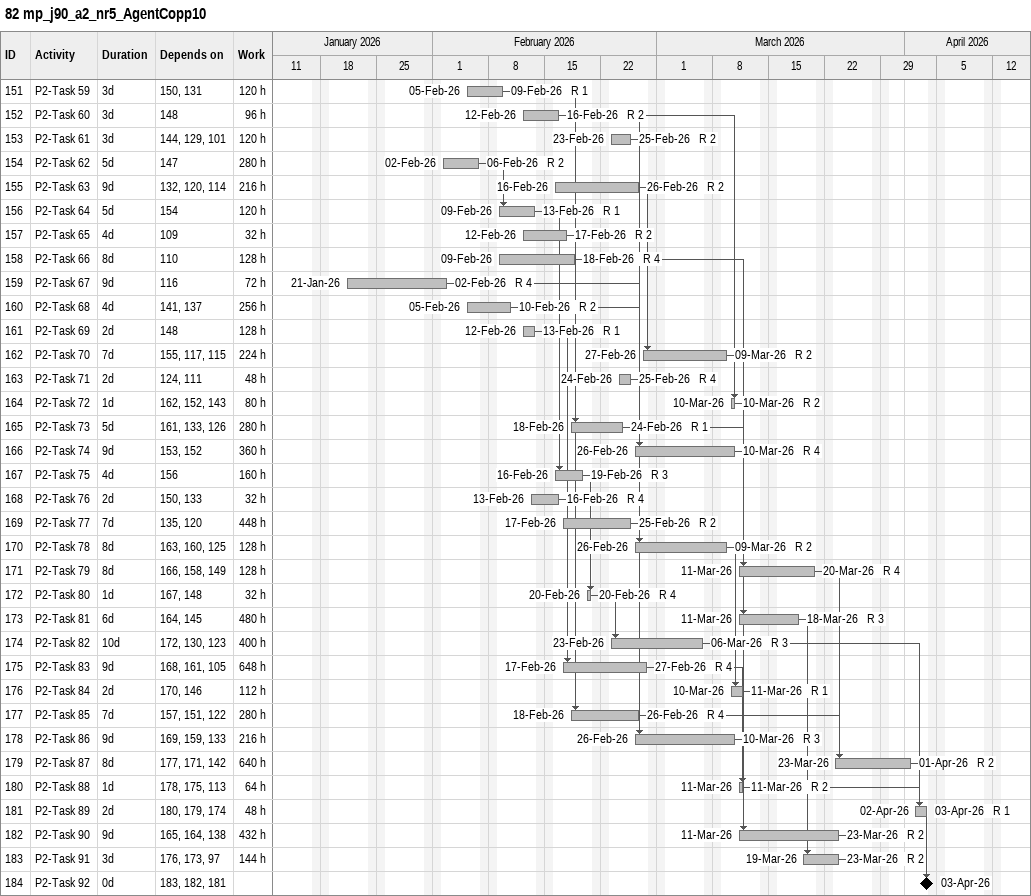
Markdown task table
82 mp_j90_a2_nr5_AgentCopp10

| ID | Task | Duration | Start | Finish | Predecessors | Resources | Work (h) |
|---|---|---|---|---|---|---|---|
| 151 | P2-Task 59 | 3d | 2026-02-05 | 2026-02-09 | 150, 131 | R 1 | 120 |
| 152 | P2-Task 60 | 3d | 2026-02-12 | 2026-02-16 | 148 | R 2 | 96 |
| 153 | P2-Task 61 | 3d | 2026-02-23 | 2026-02-25 | 144, 129, 101 | R 2 | 120 |
| 154 | P2-Task 62 | 5d | 2026-02-02 | 2026-02-06 | 147 | R 2 | 280 |
| 155 | P2-Task 63 | 9d | 2026-02-16 | 2026-02-26 | 132, 120, 114 | R 2 | 216 |
| 156 | P2-Task 64 | 5d | 2026-02-09 | 2026-02-13 | 154 | R 1 | 120 |
| 157 | P2-Task 65 | 4d | 2026-02-12 | 2026-02-17 | 109 | R 2 | 32 |
| 158 | P2-Task 66 | 8d | 2026-02-09 | 2026-02-18 | 110 | R 4 | 128 |
| 159 | P2-Task 67 | 9d | 2026-01-21 | 2026-02-02 | 116 | R 4 | 72 |
| 160 | P2-Task 68 | 4d | 2026-02-05 | 2026-02-10 | 141, 137 | R 2 | 256 |
| 161 | P2-Task 69 | 2d | 2026-02-12 | 2026-02-13 | 148 | R 1 | 128 |
| 162 | P2-Task 70 | 7d | 2026-02-27 | 2026-03-09 | 155, 117, 115 | R 2 | 224 |
| 163 | P2-Task 71 | 2d | 2026-02-24 | 2026-02-25 | 124, 111 | R 4 | 48 |
| 164 | P2-Task 72 | 1d | 2026-03-10 | 2026-03-10 | 162, 152, 143 | R 2 | 80 |
| 165 | P2-Task 73 | 5d | 2026-02-18 | 2026-02-24 | 161, 133, 126 | R 1 | 280 |
| 166 | P2-Task 74 | 9d | 2026-02-26 | 2026-03-10 | 153, 152 | R 4 | 360 |
| 167 | P2-Task 75 | 4d | 2026-02-16 | 2026-02-19 | 156 | R 3 | 160 |
| 168 | P2-Task 76 | 2d | 2026-02-13 | 2026-02-16 | 150, 133 | R 4 | 32 |
| 169 | P2-Task 77 | 7d | 2026-02-17 | 2026-02-25 | 135, 120 | R 2 | 448 |
| 170 | P2-Task 78 | 8d | 2026-02-26 | 2026-03-09 | 163, 160, 125 | R 2 | 128 |
| 171 | P2-Task 79 | 8d | 2026-03-11 | 2026-03-20 | 166, 158, 149 | R 4 | 128 |
| 172 | P2-Task 80 | 1d | 2026-02-20 | 2026-02-20 | 167, 148 | R 4 | 32 |
| 173 | P2-Task 81 | 6d | 2026-03-11 | 2026-03-18 | 164, 145 | R 3 | 480 |
| 174 | P2-Task 82 | 10d | 2026-02-23 | 2026-03-06 | 172, 130, 123 | R 3 | 400 |
| 175 | P2-Task 83 | 9d | 2026-02-17 | 2026-02-27 | 168, 161, 105 | R 4 | 648 |
| 176 | P2-Task 84 | 2d | 2026-03-10 | 2026-03-11 | 170, 146 | R 1 | 112 |
| 177 | P2-Task 85 | 7d | 2026-02-18 | 2026-02-26 | 157, 151, 122 | R 4 | 280 |
| 178 | P2-Task 86 | 9d | 2026-02-26 | 2026-03-10 | 169, 159, 133 | R 3 | 216 |
| 179 | P2-Task 87 | 8d | 2026-03-23 | 2026-04-01 | 177, 171, 142 | R 2 | 640 |
| 180 | P2-Task 88 | 1d | 2026-03-11 | 2026-03-11 | 178, 175, 113 | R 2 | 64 |
| 181 | P2-Task 89 | 2d | 2026-04-02 | 2026-04-03 | 180, 179, 174 | R 1 | 48 |
| 182 | P2-Task 90 | 9d | 2026-03-11 | 2026-03-23 | 165, 164, 138 | R 2 | 432 |
| 183 | P2-Task 91 | 3d | 2026-03-19 | 2026-03-23 | 176, 173, 97 | R 2 | 144 |
| 184 | P2-Task 92 | 0d | 2026-04-03 | 2026-04-03 | 183, 182, 181 |  |  |
